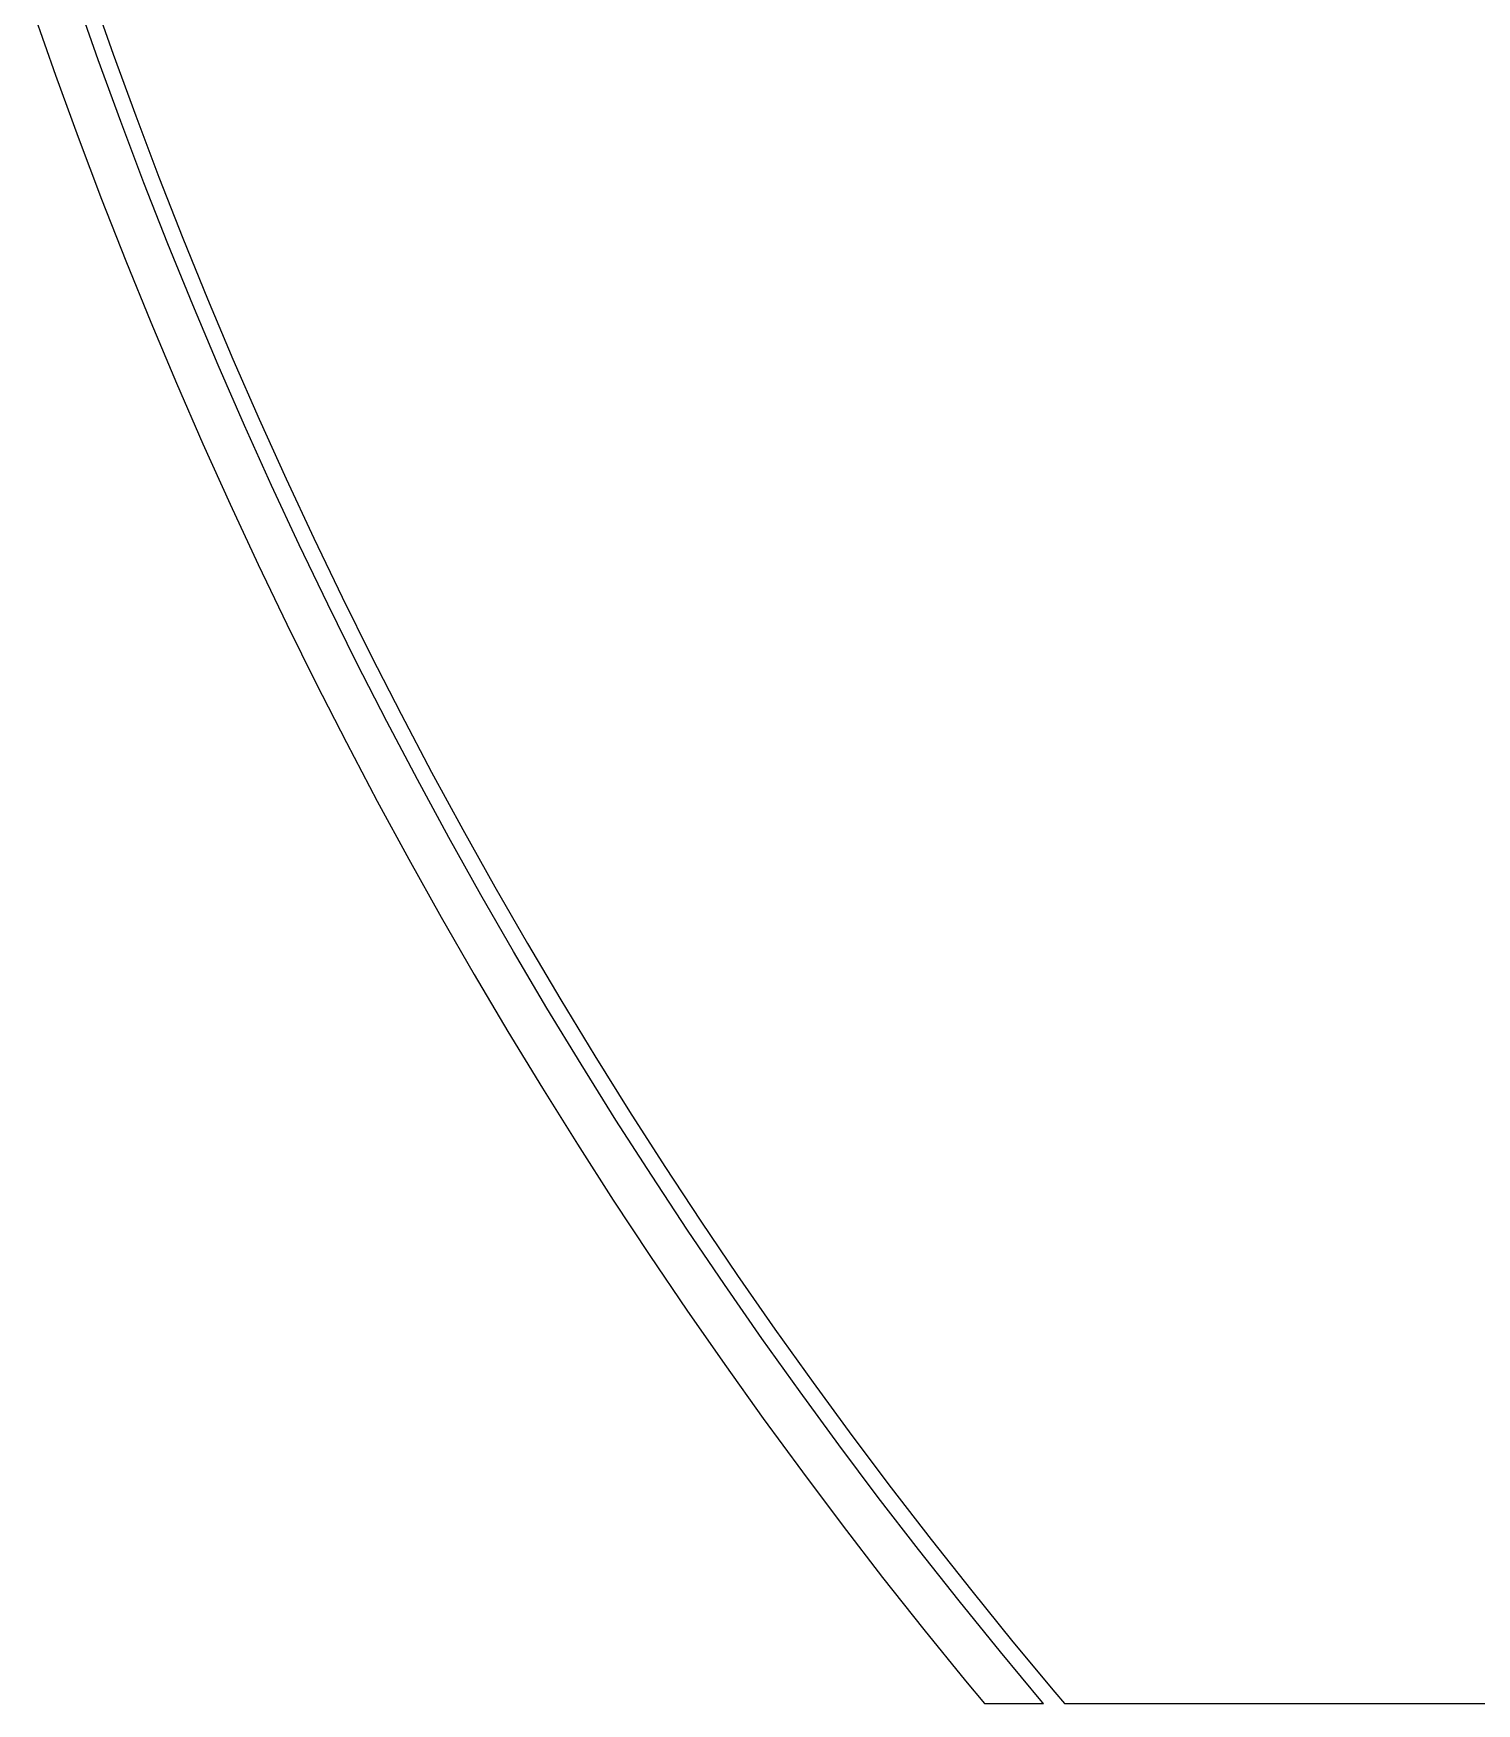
# Model space of a CAD drawing. Extents: x -16 to 83, y -18 to 83.
# Drawn here: x -15.5 to -2.01, y 0 to 15.63 of the extents above; entities that cross this region are included whole.
import ezdxf

# ---------------------------------------------------------------- set-up
doc = ezdxf.new("R2010")
doc.units = 0

msp = doc.modelspace()

# ---------------------------------------------------------------- linework, layer by layer
for p, q in [((-14.8978, 15.3802), (-15.1013, 15.9601)), ((-14.9564, 16.0002), (-14.7566, 15.4308)), ((-15.5032, 15.8218), (-15.298, 15.2371)), ((-14.6872, 14.8029), (-14.8978, 15.3802)), ((-14.7566, 15.4308), (-14.5466, 14.8552)), ((-15.298, 15.2371), (-15.0856, 14.6549)), ((-14.5466, 14.8552), (-14.3297, 14.2822)), ((-14.4696, 14.2283), (-14.6872, 14.8029)), ((-15.0856, 14.6549), (-14.8661, 14.0753)), ((-14.2449, 13.6563), (-14.4696, 14.2283)), ((-14.3297, 14.2822), (-14.1057, 13.712)), ((-14.8661, 14.0753), (-14.6396, 13.4985)), ((-14.0133, 13.0871), (-14.2449, 13.6563)), ((-14.1057, 13.712), (-13.8747, 13.1445)), ((-14.6396, 13.4985), (-14.4059, 12.9245)), ((-13.8747, 13.1445), (-13.6367, 12.58)), ((-13.7746, 12.5209), (-14.0133, 13.0871)), ((-14.4059, 12.9245), (-14.1652, 12.3534)), ((-13.5291, 11.9576), (-13.7746, 12.5209)), ((-13.6367, 12.58), (-13.3919, 12.0183)), ((-14.1652, 12.3534), (-13.9176, 11.7853)), ((-13.2766, 11.3973), (-13.5291, 11.9576)), ((-13.3919, 12.0183), (-13.1402, 11.4598)), ((-13.9176, 11.7853), (-13.663, 11.2203)), ((-13.1402, 11.4598), (-12.8817, 10.9043)), ((-13.0173, 10.8402), (-13.2766, 11.3973)), ((-13.663, 11.2203), (-13.4015, 10.6585)), ((-12.7511, 10.2863), (-13.0173, 10.8402)), ((-12.8817, 10.9043), (-12.6163, 10.3521)), ((-13.4015, 10.6585), (-13.1331, 10.0999)), ((-12.6163, 10.3521), (-12.3442, 9.80316)), ((-12.4782, 9.73572), (-12.7511, 10.2863)), ((-13.1331, 10.0999), (-12.8578, 9.54463)), ((-12.1985, 9.18854), (-12.4782, 9.73572)), ((-12.3442, 9.80316), (-12.0654, 9.25761)), ((-12.8578, 9.54463), (-12.5758, 8.9928)), ((-12.0654, 9.25761), (-11.7799, 8.71553)), ((-11.9122, 8.64482), (-12.1985, 9.18854)), ((-12.5758, 8.9928), (-12.287, 8.44447)), ((-11.6192, 8.10466), (-11.9122, 8.64482)), ((-11.7799, 8.71553), (-11.4878, 8.17699)), ((-12.287, 8.44447), (-11.9915, 7.89972)), ((-11.4878, 8.17699), (-11.1891, 7.64206)), ((-11.3196, 7.56813), (-11.6192, 8.10466)), ((-11.9915, 7.89972), (-11.6894, 7.35864)), ((-11.0134, 7.03532), (-11.3196, 7.56813)), ((-11.1891, 7.64206), (-10.8838, 7.11086)), ((-11.6894, 7.35864), (-11.3806, 6.82132)), ((-10.7008, 6.50632), (-11.0134, 7.03532)), ((-10.8838, 7.11086), (-10.5721, 6.58342)), ((-11.3806, 6.82132), (-11.0653, 6.28781)), ((-10.5721, 6.58342), (-10.2539, 6.05986)), ((-10.3816, 5.98119), (-10.7008, 6.50632)), ((-11.0653, 6.28781), (-10.7434, 5.75822)), ((-10.056, 5.46001), (-10.3816, 5.98119)), ((-10.2539, 6.05986), (-9.92931, 5.54025)), ((-10.7434, 5.75822), (-10.4151, 5.23262)), ((-9.92931, 5.54025), (-9.59836, 5.02466)), ((-9.72409, 4.94286), (-10.056, 5.46001)), ((-10.4151, 5.23262), (-10.0803, 4.71109)), ((-9.59836, 5.02466), (-9.26111, 4.51317)), ((-9.38583, 4.42982), (-9.72409, 4.94286)), ((-10.0803, 4.71109), (-9.73921, 4.19371)), ((-9.04131, 3.92099), (-9.38583, 4.42982)), ((-9.26111, 4.51317), (-8.91762, 4.00584)), ((-9.73921, 4.19371), (-9.39175, 3.68056)), ((-8.69055, 3.41641), (-9.04131, 3.92099)), ((-8.91762, 4.00584), (-8.56792, 3.50278)), ((-9.39175, 3.68056), (-9.03802, 3.17169)), ((-8.56792, 3.50278), (-8.21207, 3.00404)), ((-8.33363, 2.91618), (-8.69055, 3.41641)), ((-9.03802, 3.17169), (-8.67809, 2.66722)), ((-8.21207, 3.00404), (-7.85013, 2.50972)), ((-7.97061, 2.42036), (-8.33363, 2.91618)), ((-8.67809, 2.66722), (-8.31198, 2.16719)), ((-7.85013, 2.50972), (-7.48215, 2.01987)), ((-7.60153, 1.92905), (-7.97061, 2.42036)), ((-8.31198, 2.16719), (-7.93976, 1.67169)), ((-7.22644, 1.44229), (-7.60153, 1.92905)), ((-7.48215, 2.01987), (-7.10818, 1.53458)), ((-7.93976, 1.67169), (-7.56149, 1.18082)), ((-6.84541, 0.96018), (-7.22644, 1.44229)), ((-7.10818, 1.53458), (-6.7283, 1.05389)), ((-7.56149, 1.18082), (-7.17723, 0.69459)), ((-6.4585, 0.48276), (-6.84541, 0.96018)), ((-6.7283, 1.05389), (-6.34254, 0.57793)), ((-7.17723, 0.69459), (-6.78702, 0.21315)), ((-6.06575, 0.01015), (-6.4585, 0.48276)), ((-6.34254, 0.57793), (-5.95097, 0.10672)), ((-6.78702, 0.21315), (-6.60989, 0)), ((-6.60989, 0), (-6.0571, 0)), ((-6.0571, 0), (-6.06575, 0.01015)), ((-5.95097, 0.10672), (-5.86005, 0)), ((-5.86005, 0), (70.36, 0))]:
    msp.add_line(p, q)

doc.saveas('drawing.dxf')
